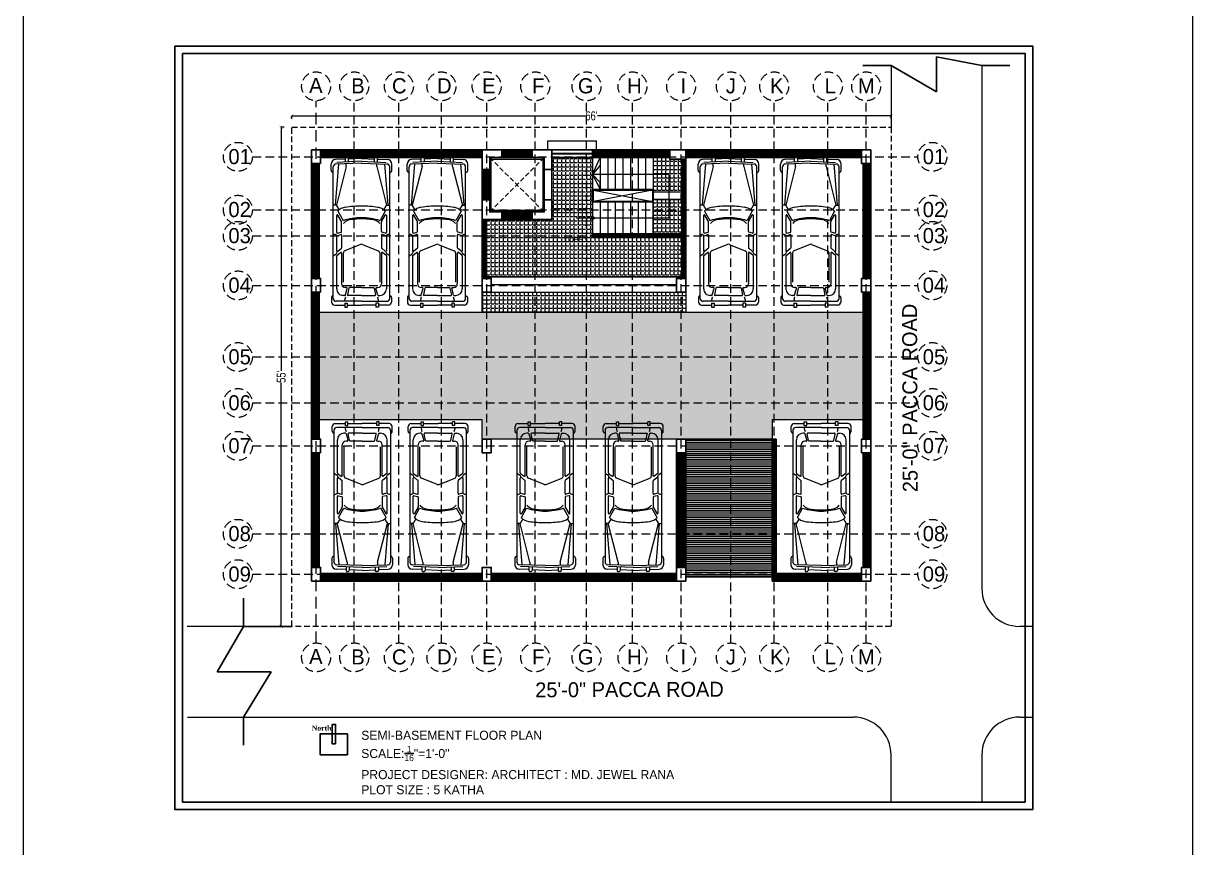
# Model space of a CAD drawing. Header units: inches. Extents: x 23587 to 406221, y -226199 to -75910.
# Drawn here: x 389776 to 391322, y -214498 to -213408 of the extents above; entities that cross this region are included whole.
import ezdxf

# ---------------------------------------------------------------- set-up
doc = ezdxf.new("R2010")
doc.units = ezdxf.units.IN
doc.header["$LTSCALE"] = 25.4
doc.header["$MEASUREMENT"] = 0
doc.header["$PDMODE"] = 34
doc.linetypes.add('DASHED', pattern=[0.75, 0.5, -0.25])
for name, color, linetype, lineweight in [('COLOUM', 1, 'Continuous', 40), ('Fresh air fan', 250, 'Continuous', 0), ('North Line', 7, 'Continuous', 0), ('RAIL', 22, 'Continuous', 13), ('sill', 252, 'Continuous', 13), ('stair', 139, 'Continuous', 18), ('T-TEXT', 5, 'Continuous', 13), ('Text.', 7, 'Continuous', 13), ('wall', 7, 'Continuous', 30)]:
    doc.layers.add(name, color=color, linetype=linetype, lineweight=lineweight)
doc.styles.add('2', font='ARIALN.TTF')
doc.styles.add('ATTR', font='romans.shx', dxfattribs={"width": 0.8, "height": 0.7})
doc.styles.add('MtXpl_Times_New_Roma', font='timesbd.ttf')
doc.styles.add('style3', font='TCCM____.TTF')
doc.styles.add('Swis 721 LrCn BT', font='swisscl.ttf')
doc.dimstyles.new('WORKING DIM_01', dxfattribs={"dimtxt": 7, "dimasz": 4, "dimexe": 0.03, "dimexo": 0.0125, "dimgap": 0.0125, "dimtad": 0, "dimdec": 0, "dimzin": 0, "dimdsep": 46, "dimlunit": 4, "dimtxsty": 'Swis 721 LrCn BT', "dimblk": 'ARCHTICK', "dimcen": 0.135, "dimdle": 0.03, "dimclrd": 256, "dimclre": 256, "dimclrt": 256, "dimadec": 0, "dimazin": 0, "dimtfac": 1, "dimtdec": 0, "dimtofl": 0, "dimtmove": 2, "dimatfit": 3, "dimldrblk": 'ARCHTICK', "dimfxl": 0, "dimtolj": 1, "dimtzin": 0, "dimlwd": -1, "dimlwe": -1, "dimarcsym": 0})
pattern_1 = [(0, (389365.9585, -209481.873), (0, 5.5), [4, -1.5]), (90, (389365.9585, -209481.873), (-5.5, 3e-16), [4, -1.5])]
pattern_2 = [(0, (384971.285, -207344.233), (0, 5.5), [4, -1.5]), (90, (384971.285, -207344.233), (-5.5, 3e-16), [4, -1.5])]
pattern_3 = [(45, (387455.4772, -204766.60535), (-0.530330086, 0.530330086), [])]

# ---------------------------------------------------------------- blocks, each defined once
blk = doc.blocks.new('_ArchTick')
at = {"color": 0, "linetype": 'ByBlock', "const_width": 0.15}
blk.add_lwpolyline([(-0.5, -0.5), (0.5, 0.5)], dxfattribs=at)
blk = doc.blocks.new('*D71')
at = {"layer": 'Defpoints', "color": 0, "lineweight": 13, "ltscale": 0.09, "transparency": 16777216}
for p in [(390923, -213530.5), (390131, -213545.5), (390923, -213545.5)]:
    blk.add_point(p, dxfattribs=at)
at = {"layer": 'Fresh air fan', "linetype": 'Continuous', "ltscale": 0.09, "transparency": 16777216}
for p, q in [((390130.9, -213530.5), (390519.1, -213530.5)), ((390131, -213534.5), (390131, -213530.4)), ((390923, -213530.5), (390534.8, -213530.5)), ((390923, -213534.5), (390923, -213530.4))]:
    blk.add_line(p, q, dxfattribs=at)
at = {"layer": 'Fresh air fan', "ltscale": 0.09, "transparency": 16777216, "xscale": 4, "yscale": 4, "zscale": 4, "rotation": 180}
blk.add_blockref('_ArchTick', (390131, -213530.5), dxfattribs=at)
at = {"layer": 'Fresh air fan', "ltscale": 0.09, "transparency": 16777216, "xscale": 4, "yscale": 4, "zscale": 4}
blk.add_blockref('_ArchTick', (390923, -213530.5), dxfattribs=at)
at = {"layer": 'Fresh air fan', "lineweight": 9, "ltscale": 0.09, "transparency": 16777216, "insert": (390527, -213530.5), "char_height": 12, "attachment_point": 5, "style": 'Swis 721 LrCn BT'}
blk.add_mtext("\\A1;66'", dxfattribs=at)
blk = doc.blocks.new('*D72')
at = {"layer": 'Defpoints', "color": 0, "lineweight": 13, "ltscale": 0.09, "transparency": 16777216}
for p in [(390131, -213545.5), (390116.9, -214205.5), (390131, -214205.5)]:
    blk.add_point(p, dxfattribs=at)
at = {"layer": 'Fresh air fan', "linetype": 'Continuous', "ltscale": 0.09, "transparency": 16777216}
for p, q in [((390120.9, -213545.5), (390116.8, -213545.5)), ((390116.9, -213545.5), (390116.9, -213867.7)), ((390116.9, -214205.6), (390116.9, -213883.4)), ((390120.9, -214205.5), (390116.8, -214205.5))]:
    blk.add_line(p, q, dxfattribs=at)
at = {"layer": 'Fresh air fan', "ltscale": 0.09, "transparency": 16777216, "xscale": 4, "yscale": 4, "zscale": 4}
for p, rotation in [((390116.9, -213545.5), 90), ((390116.9, -214205.5), 270)]:
    blk.add_blockref('_ArchTick', p, dxfattribs=dict(at, rotation=rotation))
at = {"layer": 'Fresh air fan', "lineweight": 9, "ltscale": 0.09, "transparency": 16777216, "insert": (390116.9, -213875.5), "char_height": 12, "attachment_point": 5, "rotation": 90, "style": 'Swis 721 LrCn BT'}
blk.add_mtext("\\A1;55'", dxfattribs=at)
blk = doc.blocks.new('ghdfghdfg')
at = {"color": 251, "linetype": 'Continuous', "lineweight": 5, "true_color": 0x636466}
for p, q in [((608.2, -8151.1), (608.2, -8164.4)), ((618.4, -8147), (612.3, -8147)), ((613.4, -8186.7), (613.4, -8153)), ((617, -8149.4), (791.3, -8149.4)), ((621.2, -8149.4), (620.3, -8148)), ((673.5, -8153.8), (629.7, -8153.8)), ((673.6, -8149.4), (675.8, -8152.7)), ((674.1, -8154.2), (677.9, -8158.9)), ((679.6, -8155.2), (683.4, -8160)), ((699.2, -8153.8), (680.3, -8153.8)), ((700.1, -8154.4), (701.7, -8159.2)), ((701.7, -8149.4), (701.8, -8150.7)), ((703.6, -8154.9), (704.8, -8159.7)), ((726.8, -8153.8), (704.5, -8153.8)), ((718.7, -8160.2), (727.2, -8155.5)), ((732.6, -8155.2), (720, -8162.2)), ((734.4, -8157.4), (740.5, -8153.5)), ((740.5, -8153.5), (740.5, -8149.4)), ((795, -8156.4), (740.5, -8152)), ((791.4, -8166.6), (740.5, -8153.5)), ((784.4, -8147.5), (782.9, -8149.4)), ((786.2, -8146.6), (794.8, -8146.6)), ((795.8, -8186.7), (794.9, -8152.9)), ((798.6, -8186.7), (797.1, -8154)), ((801.3, -8165.3), (800.7, -8152.3)), ((611, -8164.4), (605.8, -8164.4)), ((605.8, -8164.4), (605.8, -8167.6)), ((611, -8167.6), (605.8, -8167.6)), ((608.2, -8167.6), (608.2, -8186.7)), ((611, -8164.4), (611, -8167.6)), ((621.1, -8164.5), (621.1, -8162.5)), ((621.1, -8186.7), (621.1, -8168.9)), ((621.7, -8165.3), (630.4, -8167.7)), ((630.8, -8170.1), (622.1, -8168.1)), ((631.5, -8166.9), (631.5, -8165.1)), ((631.5, -8186.7), (631.5, -8170.9)), ((677.2, -8160.3), (636.3, -8160.3)), ((677.4, -8162.6), (638.8, -8162.6)), ((688.6, -8185.5), (680.3, -8164.6)), ((700.9, -8160.3), (684, -8160.3)), ((705.6, -8160.3), (718.3, -8160.3)), ((791.4, -8166.6), (795.2, -8166.6)), ((797.6, -8165.3), (802.6, -8165.3)), ((797.8, -8169.4), (802.6, -8169.4)), ((802.3, -8186.7), (801.5, -8169.4)), ((803.8, -8166.5), (803.8, -8168.2)), ((608.2, -8205.8), (608.2, -8186.7)), ((613.4, -8186.7), (613.4, -8220.4)), ((621.1, -8186.7), (621.1, -8204.5)), ((631.5, -8186.7), (631.5, -8202.5)), ((688.6, -8187.8), (680.3, -8208.8)), ((795.8, -8186.7), (794.9, -8220.5)), ((798.6, -8186.7), (797.1, -8219.4)), ((802.3, -8186.7), (801.5, -8203.9)), ((621.7, -8208.1), (630.4, -8205.7)), ((630.8, -8203.3), (622.1, -8205.3)), ((797.8, -8203.9), (802.6, -8203.9)), ((803.8, -8206.8), (803.8, -8205.1)), ((611, -8205.8), (605.8, -8205.8)), ((605.8, -8209), (605.8, -8205.8)), ((611, -8209), (605.8, -8209)), ((608.2, -8222.3), (608.2, -8209)), ((611, -8209), (611, -8205.8)), ((621.1, -8208.9), (621.1, -8210.9)), ((673.5, -8219.5), (629.7, -8219.5)), ((631.5, -8206.5), (631.5, -8208.2)), ((677.2, -8213), (636.3, -8213)), ((677.4, -8210.7), (638.8, -8210.7)), ((673.6, -8224), (675.8, -8220.7)), ((674.1, -8219.2), (677.9, -8214.4)), ((679.6, -8218.1), (683.4, -8213.4)), ((699.2, -8219.5), (680.3, -8219.5)), ((700.9, -8213), (684, -8213)), ((700.1, -8218.9), (701.7, -8214.2)), ((703.6, -8218.5), (704.8, -8213.7)), ((726.8, -8219.5), (704.5, -8219.5)), ((705.6, -8213), (718.3, -8213)), ((718.7, -8213.2), (727.2, -8217.9)), ((732.6, -8218.1), (720, -8211.2)), ((734.4, -8216), (740.5, -8219.8)), ((791.4, -8206.8), (740.5, -8219.8)), ((795, -8217), (740.5, -8221.4)), ((740.5, -8219.8), (740.5, -8224)), ((791.4, -8206.8), (795.2, -8206.8)), ((797.6, -8208), (802.6, -8208)), ((801.3, -8208), (800.7, -8221)), ((618.4, -8226.4), (612.3, -8226.4)), ((617, -8224), (791.3, -8224)), ((621.2, -8224), (620.3, -8225.3)), ((701.7, -8224), (701.8, -8222.7)), ((784.4, -8225.8), (782.9, -8224)), ((786.2, -8226.7), (794.8, -8226.7))]:
    blk.add_line(p, q, dxfattribs=at)
for centre, radius, start, end in [((612.3, -8151.1), 4.05, 90, 180), ((617, -8153), 3.59, 90, 180), ((618.4, -8149.4), 2.36, 34.3067, 90), ((629.7, -8162.5), 8.62, 90, 180), ((673.5, -8154.7), 0.862, 38.4536, 90), ((679.4, -8150.3), 4.33, 213.4842, 270.7915), ((677.2, -8159.5), 0.862, 270, 38.4536), ((680.3, -8154.7), 0.862, 90, 217.9382), ((699.2, -8154.7), 0.862, 19.3434, 90), ((698.2, -8150.8), 3.55, 295.9451, 2.1176), ((700.9, -8159.5), 0.862, 270, 19.3434), ((704.5, -8154.7), 0.862, 90, 193.5951), ((726.8, -8154.7), 0.862, 299.342, 90), ((720.6, -8167.5), 17.2, 8.5608, 45.7281), ((786.2, -8149), 2.33, 90, 141.846), ((791.3, -8153), 3.62, 1.4964, 90), ((794.8, -8152.6), 5.95, 2.6255, 90), ((613.4, -8178.9), 14.6, 68.1455, 90), ((621.9, -8164.5), 0.862, 180, 254.5114), ((621.9, -8168.9), 0.862, 76.9491, 180), ((630.6, -8166.9), 0.862, 254.5114, 360), ((630.6, -8170.9), 0.862, 360, 76.9491), ((636.3, -8165.1), 4.79, 90, 180), ((677.4, -8165.8), 3.15, 21.6451, 90), ((684, -8159.5), 0.862, 217.9382, 270), ((705.6, -8159.5), 0.862, 193.5951, 270), ((709.2, -8172), 11.6, 15.3068, 52.9583), ((718.3, -8159.5), 0.862, 270, 299.342), ((646, -8186.7), 77.9, 360, 18.3137), ((639.9, -8186.7), 82.5, 360, 12.4355), ((593.3, -8186.7), 145.9, 360, 8.5608), ((802.6, -8166.5), 1.21, 360, 90), ((802.6, -8168.2), 1.21, 270, 360), ((685.7, -8186.7), 3.15, 338.3549, 21.6451), ((646, -8186.7), 77.9, 341.6863, 360), ((639.9, -8186.7), 82.5, 347.5645, 360), ((593.3, -8186.7), 145.9, 351.4392, 360), ((621.9, -8204.5), 0.862, 180, 283.0509), ((630.6, -8206.5), 0.862, 360, 105.4886), ((630.6, -8202.5), 0.862, 283.0509, 360), ((709.2, -8201.4), 11.6, 307.0417, 344.6932), ((802.6, -8205.1), 1.21, 360, 90), ((613.4, -8194.5), 14.6, 270, 291.8545), ((617, -8220.4), 3.59, 180, 270), ((621.9, -8208.9), 0.862, 105.4886, 180), ((629.7, -8210.9), 8.62, 180, 270), ((636.3, -8208.2), 4.79, 180, 270), ((673.5, -8218.7), 0.862, 270, 321.5464), ((679.4, -8223.1), 4.33, 89.2085, 146.5158), ((677.2, -8213.9), 0.862, 321.5464, 90), ((677.4, -8207.6), 3.15, 270, 338.3549), ((680.3, -8218.7), 0.862, 142.0618, 270), ((684, -8213.9), 0.862, 90, 142.0618), ((699.2, -8218.7), 0.862, 270, 340.6566), ((698.2, -8222.5), 3.55, 357.8824, 64.0549), ((700.9, -8213.9), 0.862, 340.6566, 90), ((704.5, -8218.7), 0.862, 166.4049, 270), ((705.6, -8213.9), 0.862, 90, 166.4049), ((718.3, -8213.9), 0.862, 60.658, 90), ((726.8, -8218.7), 0.862, 270, 60.658), ((720.6, -8205.8), 17.2, 314.2719, 351.4392), ((791.3, -8220.4), 3.62, 270, 358.5036), ((794.8, -8220.8), 5.95, 270, 357.3745), ((802.6, -8206.8), 1.21, 270, 360), ((612.3, -8222.3), 4.05, 180, 270), ((618.4, -8224), 2.36, 270, 325.6933), ((786.2, -8224.4), 2.33, 218.154, 270)]:
    blk.add_arc(centre, radius, start, end, dxfattribs=at)
at = {"color": 251, "lineweight": 5, "true_color": 0x636466, "style": 'ATTR', "width": 0.8, "flags": 9}
blk.add_attdef('ESTCODE', (802.3, -8186.7), '', height=0.0415, dxfattribs=at)
blk = doc.blocks.new('SHDFGH')
at = {"layer": 'Fresh air fan', "color": 254, "linetype": 'DASHED', "lineweight": 9, "ltscale": 1.2}
blk.add_line((5191.7, -4745.6), (5191.7, -4028.6), dxfattribs=at)
at = {"layer": 'Fresh air fan', "color": 254, "linetype": 'DASHED', "lineweight": 9, "ltscale": 0.9}
for p, q in [((5242.2, -4745.6), (5242.2, -4028.6)), ((5301.2, -4745.6), (5301.2, -4028.6)), ((5357.4, -4745.6), (5357.4, -4028.6)), ((5417.2, -4745.6), (5417.2, -4028.6)), ((5481.4, -4745.6), (5481.4, -4028.6)), ((5549.2, -4745.6), (5549.2, -4028.6)), ((5609.9, -4745.6), (5609.9, -4028.6)), ((5674.2, -4745.6), (5674.2, -4028.6)), ((5739.9, -4745.6), (5739.9, -4028.6)), ((5797.2, -4745.6), (5797.2, -4028.6)), ((5868.2, -4745.6), (5868.2, -4028.6)), ((5918.7, -4745.6), (5918.7, -4028.6)), ((5107.6, -4102.7), (5987.1, -4102.7)), ((5107.6, -4172.7), (5987.1, -4172.7)), ((5107.6, -4207.2), (5987.1, -4207.2)), ((5107.6, -4272.7), (5987.1, -4272.7)), ((5107.6, -4367.4), (5987.1, -4367.4)), ((5107.6, -4428.2), (5987.1, -4428.2)), ((5107.6, -4485), (5987.1, -4485)), ((5107.6, -4601.2), (5987.1, -4601.2)), ((5107.6, -4654.7), (5987.1, -4654.7))]:
    blk.add_line(p, q, dxfattribs=at)
for centre in [(5191.7, -4009.5), (5242.2, -4009.5), (5301.2, -4009.5), (5357.4, -4009.5), (5417.2, -4009.5), (5481.4, -4009.5), (5549.2, -4009.5), (5609.9, -4009.5), (5674.2, -4009.5), (5739.9, -4009.5), (5797.2, -4009.5), (5868.2, -4009.5), (5918.7, -4009.5), (5088.4, -4102.7), (6006.2, -4102.7), (5088.4, -4172.7), (6006.2, -4172.7), (5088.4, -4207.2), (6006.2, -4207.2), (5088.4, -4272.7), (6006.2, -4272.7), (5088.4, -4367.4), (6006.2, -4367.4), (5088.4, -4428.2), (6006.2, -4428.2), (5088.4, -4485), (6006.2, -4485), (5088.4, -4601.2), (6006.2, -4601.2), (5088.4, -4654.7), (6006.2, -4654.7), (5191.7, -4764.6), (5242.2, -4764.6), (5301.2, -4764.6), (5357.4, -4764.6), (5417.2, -4764.6), (5481.4, -4764.6), (5549.2, -4764.6), (5609.9, -4764.6), (5674.2, -4764.6), (5739.9, -4764.6), (5797.2, -4764.6), (5868.2, -4764.6), (5918.7, -4764.6)]:
    blk.add_circle(centre, 19.1, dxfattribs=at)
at = {"layer": 'Fresh air fan', "color": 250, "lineweight": 25, "ltscale": 0.09, "char_height": 20, "attachment_point": 1, "style": '2'}
for s, width, insert in [('{\\fCentury Gothic|b0|i0|c0|p34;A}', 20, (5182.5, -3998.3)), ('{\\fCentury Gothic|b0|i0|c0|p34;B}', 20, (5238.1, -3998.8)), ('{\\fCentury Gothic|b0|i0|c0|p34;C}', 20, (5292, -3998.8)), ('{\\fCentury Gothic|b0|i0|c0|p34;D}', 20, (5351.5, -3998.8)), ('{\\fCentury Gothic|b0|i0|c0|p34;E}', 20, (5411.2, -3998.8)), ('{\\fCentury Gothic|b0|i0|c0|p34;F}', 20, (5477.3, -3998.8)), ('{\\fCentury Gothic|b0|i0|c0|p34;G}', 20, (5537.7, -3998.8)), ('{\\fCentury Gothic|b0|i0|c0|p34;H}', 20, (5602.8, -3998.8)), ('{\\fCentury Gothic|b0|i0|c0|p34;I}', 20, (5673.5, -3998.8)), ('{\\fCentury Gothic|b0|i0|c0|p34;J}', 20, (5733.2, -3998.8)), ('{\\fCentury Gothic|b0|i0|c0|p34;K}', 20, (5791.7, -3998.8)), ('{\\fCentury Gothic|b0|i0|c0|p34;L}', 20, (5863.8, -3998.8)), ('{\\fCentury Gothic|b0|i0|c0|p34;M}', 20, (5907.8, -3998.8)), ('{\\fCentury Gothic|b0|i0|c0|p34;01}', 20, (5075.8, -4092.4)), ('{\\fCentury Gothic|b0|i0|c0|p34;01}', 20, (5993.5, -4092.4)), ('{\\fCentury Gothic|b0|i0|c0|p34;02}', 25.183, (5993.5, -4162.4)), ('{\\fCentury Gothic|b0|i0|c0|p34;03}', 25.488, (5993.5, -4196.9)), ('{\\fCentury Gothic|b0|i0|c0|p34;04}', 20, (5993.5, -4262.4)), ('{\\fCentury Gothic|b0|i0|c0|p34;05}', 20, (5993.5, -4357.1)), ('{\\fCentury Gothic|b0|i0|c0|p34;06}', 20, (5993.5, -4417.9)), ('{\\fCentury Gothic|b0|i0|c0|p34;07}', 26.708, (5993.5, -4474.7)), ('{\\fCentury Gothic|b0|i0|c0|p34;08}', 20, (5993.5, -4590.9)), ('{\\fCentury Gothic|b0|i0|c0|p34;09}', 20, (5993.5, -4644.4)), ('{\\fCentury Gothic|b0|i0|c0|p34;A}', 20, (5182.5, -4753.4)), ('{\\fCentury Gothic|b0|i0|c0|p34;B}', 20, (5238.1, -4754)), ('{\\fCentury Gothic|b0|i0|c0|p34;C}', 20, (5292, -4754)), ('{\\fCentury Gothic|b0|i0|c0|p34;D}', 20, (5351.5, -4754)), ('{\\fCentury Gothic|b0|i0|c0|p34;E}', 20, (5411.2, -4754)), ('{\\fCentury Gothic|b0|i0|c0|p34;F}', 20, (5477.3, -4754)), ('{\\fCentury Gothic|b0|i0|c0|p34;G}', 20, (5537.7, -4754)), ('{\\fCentury Gothic|b0|i0|c0|p34;H}', 20, (5602.8, -4754)), ('{\\fCentury Gothic|b0|i0|c0|p34;I}', 20, (5673.5, -4754)), ('{\\fCentury Gothic|b0|i0|c0|p34;J}', 20, (5733.2, -4754)), ('{\\fCentury Gothic|b0|i0|c0|p34;K}', 20, (5791.7, -4754)), ('{\\fCentury Gothic|b0|i0|c0|p34;L}', 20, (5863.8, -4754)), ('{\\fCentury Gothic|b0|i0|c0|p34;M}', 20, (5907.8, -4754))]:
    blk.add_mtext_dynamic_manual_height_columns(s, width=width, gutter_width=0.5, heights=[0], dxfattribs=dict(at, insert=insert))
at = {"layer": 'Fresh air fan', "color": 254, "lineweight": 25, "ltscale": 0.09, "char_height": 20, "attachment_point": 1, "style": '2'}
for s, width, insert in [('{\\fCentury Gothic|b0|i0|c0|p34;02}', 25.183, (5075.8, -4162.4)), ('{\\fCentury Gothic|b0|i0|c0|p34;03}', 25.488, (5075.8, -4196.9)), ('{\\fCentury Gothic|b0|i0|c0|p34;04}', 20, (5075.8, -4262.4)), ('{\\fCentury Gothic|b0|i0|c0|p34;05}', 20, (5075.8, -4357.1)), ('{\\fCentury Gothic|b0|i0|c0|p34;06}', 20, (5075.8, -4417.9)), ('{\\fCentury Gothic|b0|i0|c0|p34;07}', 26.708, (5075.8, -4474.7)), ('{\\fCentury Gothic|b0|i0|c0|p34;08}', 20, (5075.8, -4590.9)), ('{\\fCentury Gothic|b0|i0|c0|p34;09}', 20, (5075.8, -4644.4))]:
    blk.add_mtext_dynamic_manual_height_columns(s, width=width, gutter_width=0.5, heights=[0], dxfattribs=dict(at, insert=insert))

msp = doc.modelspace()

# ---------------------------------------------------------------- hatches: boundary and pattern name
at = {"layer": 'Fresh air fan', "lineweight": 5, "ltscale": 0.09}
h = msp.add_hatch(dxfattribs=at)
h.set_pattern_fill('ANSI31', color=254, scale=6)
h.set_pattern_definition(pattern_3)
h.paths.add_polyline_path([(390169, -213575.5), (390382.5, -213575.5), (390382.5, -213585.5), (390169, -213585.5)])
h = msp.add_hatch(dxfattribs=at)
h.set_pattern_fill('ANSI31', color=254, scale=6)
h.set_pattern_definition([(45, (384967.2853, -209481.87304), (-0.530330086, 0.530330086), [])])
h.paths.add_polyline_path([(390630.5, -213575.5), (390528.5, -213575.5), (390528.5, -213585.5), (390630.5, -213585.5)])
h.paths.add_polyline_path([(390651.5, -213587.5), (390646.5, -213587.5), (390646.5, -213686.5), (390528.5, -213686.5), (390528.5, -213691.5), (390646.5, -213691.5), (390646.5, -213745.5), (390651.5, -213745.5), (390651.5, -213691.5)])
h.paths.add_polyline_path([(390392.5, -213601.5), (390382.5, -213601.5), (390382.5, -213641.5), (390392.5, -213641.5)])
h.paths.add_polyline_path([(390448.5, -213657.5), (390408.5, -213657.5), (390408.5, -213667.5), (390448.5, -213667.5)])
h.paths.add_polyline_path([(390448.5, -213575.5), (390408.5, -213575.5), (390408.5, -213585.5), (390448.5, -213585.5)])
h = msp.add_hatch(dxfattribs=at)
h.set_pattern_fill('ANSI31', color=254, scale=6)
h.set_pattern_definition(pattern_3)
h.paths.add_polyline_path([(390651.5, -213575.5), (390884, -213575.5), (390884, -213585.5), (390651.5, -213585.5)])
h = msp.add_hatch(dxfattribs=at)
h.set_pattern_fill('ANSI31', color=254, scale=6)
h.set_pattern_definition(pattern_3)
h.paths.add_polyline_path([(390157, -213745.5), (390167, -213745.5), (390167, -213593.5), (390157, -213593.5)])
h = msp.add_hatch(dxfattribs=at)
h.set_pattern_fill('ANGLE', color=254, scale=20)
h.set_pattern_definition(pattern_2)
h.paths.add_polyline_path([(390387.5, -213667.5), (390474.5, -213667.5), (390474.5, -213585.5), (390528.5, -213585.5), (390528.5, -213691.5), (390646.5, -213691.5), (390646.5, -213745.5), (390645.5, -213745.5), (390645.5, -213743.5), (390387.5, -213743.5)])
h = msp.add_hatch(dxfattribs=at)
h.set_pattern_fill('ANGLE', color=253, scale=20)
h.set_pattern_definition(pattern_1)
h.paths.add_polyline_path([(390645.5, -213587.5), (390630.5, -213587.5), (390630.5, -213585.5), (390608.5, -213585.5), (390608.5, -213608), (390629.5, -213608), (390629.5, -213631), (390645.5, -213631)])
h.paths.add_polyline_path([(390629.5, -213608), (390608.5, -213608), (390608.5, -213631), (390629.5, -213631)], flags=17)
h = msp.add_hatch(dxfattribs=at)
h.set_pattern_fill('ANSI31', color=254, scale=6)
h.set_pattern_definition(pattern_3)
h.paths.add_polyline_path([(390886, -213745.5), (390896, -213745.5), (390896, -213593.5), (390886, -213593.5)])
h = msp.add_hatch(dxfattribs=at)
h.set_pattern_fill('ANGLE', color=253, scale=20)
h.set_pattern_definition(pattern_1)
h.paths.add_polyline_path([(390608.5, -213641), (390646.5, -213641), (390646.5, -213686.5), (390608.5, -213686.5)])
h = msp.add_hatch(dxfattribs=at)
h.set_pattern_fill('ANSI31', color=254, scale=6)
h.set_pattern_definition(pattern_3)
h.paths.add_polyline_path([(390382.5, -213667.5), (390387.5, -213667.5), (390387.5, -213745.5), (390382.5, -213745.5)])
h = msp.add_hatch(dxfattribs=at)
h.set_pattern_fill('ANSI31', color=254, scale=6)
h.set_pattern_definition(pattern_3)
h.paths.add_polyline_path([(390167, -213957.9), (390157, -213957.9), (390157, -213763.5), (390167, -213763.5)])
at = {"layer": 'Fresh air fan', "lineweight": 9, "ltscale": 0.09}
h = msp.add_hatch(dxfattribs=at)
h.set_pattern_fill('ANGLE', color=254, scale=20)
h.set_pattern_definition([(0, (384971.285, -208411.0757), (0, 5.5), [4, -1.5]), (90, (384971.285, -208411.0757), (-5.5, 3e-16), [4, -1.5])])
h.paths.add_polyline_path([(390382.5, -213763.5), (390651.5, -213763.5), (390651.5, -213790), (390382.5, -213790)])
at = {"layer": 'Fresh air fan', "lineweight": 5, "ltscale": 0.09}
h = msp.add_hatch(dxfattribs=at)
h.set_pattern_fill('ANSI31', color=254, scale=6)
h.set_pattern_definition(pattern_3)
h.paths.add_polyline_path([(390886, -213957.9), (390896, -213957.9), (390896, -213763.5), (390886, -213763.5)])
h = msp.add_hatch(dxfattribs=at)
h.set_pattern_fill('ANGLE', color=254, scale=20)
h.set_pattern_definition(pattern_2)
h.paths.add_polyline_path([(390167, -213790), (390886, -213790), (390886, -213846.5), (390886, -213846.5), (390886, -213869.5), (390886, -213869.5), (390886, -213932.5), (390766, -213932.5), (390766, -213957.9), (390382.5, -213957.9), (390382.5, -213932.5), (390167, -213932.5)])
at = {"layer": 'Fresh air fan', "lineweight": 13, "ltscale": 0.09, "true_color": 0x636466}
h = msp.add_hatch(dxfattribs=at)
h.set_pattern_fill('ANSI31', color=251, scale=20, angle=135)
h.set_pattern_definition([(180, (384971.2853, -207344.2327), (-4e-16, -2.5), [])])
h.paths.add_polyline_path([(390651.5, -213957.9), (390766, -213957.9), (390766, -214140.5), (390651.5, -214140.5)])
at = {"layer": 'Fresh air fan', "lineweight": 5, "ltscale": 0.09}
h = msp.add_hatch(dxfattribs=at)
h.set_pattern_fill('ANSI31', color=254, scale=6)
h.set_pattern_definition(pattern_3)
h.paths.add_polyline_path([(390766, -213957.9), (390771, -213957.9), (390771, -214135.5), (390884, -214135.5), (390884, -214145.5), (390766, -214145.5)])
h = msp.add_hatch(dxfattribs=at)
h.set_pattern_fill('ANSI31', color=254, scale=6)
h.set_pattern_definition(pattern_3)
h.paths.add_polyline_path([(390167, -214127.5), (390157, -214127.5), (390157, -213975.9), (390167, -213975.9)])
h = msp.add_hatch(dxfattribs=at)
h.set_pattern_fill('ANSI31', color=254, scale=6)
h.set_pattern_definition(pattern_3)
h.paths.add_polyline_path([(390639.5, -213975.9), (390651.5, -213975.9), (390651.5, -214127.5), (390639.5, -214127.5)])
h = msp.add_hatch(dxfattribs=at)
h.set_pattern_fill('ANSI31', color=254, scale=6)
h.set_pattern_definition(pattern_3)
h.paths.add_polyline_path([(390886, -214127.5), (390896, -214127.5), (390896, -213975.9), (390886, -213975.9)])
h = msp.add_hatch(dxfattribs=at)
h.set_pattern_fill('ANSI31', color=254, scale=6)
h.set_pattern_definition(pattern_3)
h.paths.add_polyline_path([(390169, -214135.5), (390382.5, -214135.5), (390382.5, -214145.5), (390169, -214145.5)])
h = msp.add_hatch(dxfattribs=at)
h.set_pattern_fill('ANSI31', color=254, scale=6)
h.set_pattern_definition(pattern_3)
h.paths.add_polyline_path([(390394.5, -214135.5), (390639.5, -214135.5), (390639.5, -214145.5), (390394.5, -214145.5)])

# ---------------------------------------------------------------- linework, layer by layer
at = {"layer": 'COLOUM', "lineweight": 30}
for points in [[(390169, -213593.5), (390157, -213593.5), (390157, -213575.5), (390169, -213575.5)], [(390630.5, -213587.5), (390630.5, -213575.5), (390651.5, -213575.5), (390651.5, -213587.5)], [(390896, -213593.5), (390884, -213593.5), (390884, -213575.5), (390896, -213575.5)], [(390169, -213763.5), (390157, -213763.5), (390157, -213745.5), (390169, -213745.5)], [(390394.5, -213763.5), (390382.5, -213763.5), (390382.5, -213745.5), (390394.5, -213745.5)], [(390651.5, -213763.5), (390639.5, -213763.5), (390639.5, -213745.5), (390651.5, -213745.5)], [(390896, -213763.5), (390884, -213763.5), (390884, -213745.5), (390896, -213745.5)], [(390169, -213975.9), (390157, -213975.9), (390157, -213957.9), (390169, -213957.9)], [(390394.5, -213975.9), (390382.5, -213975.9), (390382.5, -213957.9), (390394.5, -213957.9)], [(390651.5, -213975.9), (390639.5, -213975.9), (390639.5, -213957.9), (390651.5, -213957.9)], [(390896, -213975.9), (390884, -213975.9), (390884, -213957.9), (390896, -213957.9)], [(390169, -214145.5), (390157, -214145.5), (390157, -214127.5), (390169, -214127.5)], [(390394.5, -214145.5), (390382.5, -214145.5), (390382.5, -214127.5), (390394.5, -214127.5)], [(390651.5, -214145.5), (390639.5, -214145.5), (390639.5, -214127.5), (390651.5, -214127.5)], [(390896, -214145.5), (390884, -214145.5), (390884, -214127.5), (390896, -214127.5)]]:
    msp.add_lwpolyline(points, close=True, dxfattribs=at)
for points in [[(390382.5, -213575.5), (390408.5, -213575.5), (390408.5, -213585.5), (390392.5, -213585.5), (390392.5, -213601.5), (390382.5, -213601.5), (390382.5, -213575.5)], [(390474.5, -213575.5), (390448.5, -213575.5), (390448.5, -213585.5), (390464.5, -213585.5), (390464.5, -213601.5), (390474.5, -213601.5), (390474.5, -213575.5)], [(390382.5, -213667.5), (390408.5, -213667.5), (390408.5, -213657.5), (390392.5, -213657.5), (390392.5, -213641.5), (390382.5, -213641.5), (390382.5, -213667.5)], [(390474.5, -213667.5), (390448.5, -213667.5), (390448.5, -213657.5), (390464.5, -213657.5), (390464.5, -213641.5), (390474.5, -213641.5), (390474.5, -213667.5)]]:
    msp.add_lwpolyline(points, dxfattribs=at)
at = {"layer": 'Fresh air fan', "color": 8, "lineweight": 25, "ltscale": 0.09}
for p, q in [((390983, -213452.5), (390983, -213498.5)), ((390983, -213452.5), (391043, -213464)), ((390923, -213464), (390885.8, -213464)), ((390983, -213498.5), (390923, -213464)), ((391043, -213464), (391080.1, -213464)), ((390066.9, -214205.5), (390066.9, -214168.4)), ((390032.3, -214265.5), (390066.9, -214205.5)), ((390103.8, -214265.5), (390032.3, -214265.5)), ((390103.8, -214265.5), (390066.9, -214325.5)), ((390066.9, -214325.5), (390066.9, -214362.7))]:
    msp.add_line(p, q, dxfattribs=at)
at = {"layer": 'Fresh air fan', "color": 140, "linetype": 'DASHED', "lineweight": 5, "ltscale": 0.6}
for p, q in [((390131, -213545.5), (390923, -213545.5)), ((390131, -214205.5), (390131, -213545.5)), ((390923, -213545.5), (390923, -214205.5)), ((390440.5, -214205.5), (390131, -214205.5)), ((390923, -214205.5), (390440.5, -214205.5))]:
    msp.add_line(p, q, dxfattribs=at)
at = {"layer": 'Fresh air fan', "color": 6, "lineweight": 13, "ltscale": 0.09}
for p, q in [((390469.5, -213575.5), (390469.5, -213563.5)), ((390469.5, -213563.5), (390533.5, -213563.5)), ((390533.5, -213575.5), (390533.5, -213563.5))]:
    msp.add_line(p, q, dxfattribs=at)
at = {"layer": 'Fresh air fan', "color": 250, "lineweight": 13, "ltscale": 0.09}
for p, q in [((390349.5, -213580.5), (390349.5, -213575.5)), ((390387.5, -213743.5), (390645.5, -213743.5)), ((390896, -213745.5), (390891, -213745.5)), ((390394.5, -213753.5), (390639.5, -213753.5)), ((390394.5, -213763.5), (390639.5, -213763.5)), ((390891, -213957.9), (390896, -213957.9))]:
    msp.add_line(p, q, dxfattribs=at)
at = {"layer": 'Fresh air fan', "color": 5, "lineweight": 9, "ltscale": 0.09}
for p, q in [((390528.5, -213580), (390474.5, -213580)), ((390528.5, -213580.5), (390474.5, -213580.5)), ((390528.5, -213581), (390474.5, -213581))]:
    msp.add_line(p, q, dxfattribs=at)
at = {"layer": 'Fresh air fan', "color": 250, "lineweight": 9, "ltscale": 0.09}
msp.add_line((390131, -214205.5), (389992.6, -214205.5), dxfattribs=at)
at = {"layer": 'Fresh air fan', "color": 250, "lineweight": 13, "ltscale": 0.09}
for points in [[(389776.2, -211262.5), (391321.5, -211262.5), (391321.5, -215588.7), (389776.2, -215588.7)], [(390382.5, -213667.5), (390387.5, -213667.5), (390387.5, -213745.5), (390382.5, -213745.5)], [(390382.5, -213763.5), (390651.5, -213763.5), (390651.5, -213790), (390382.5, -213790)], [(390651.5, -213957.9), (390766, -213957.9), (390766, -214140.5), (390651.5, -214140.5)], [(390639.5, -213975.9), (390651.5, -213975.9), (390651.5, -214127.5), (390639.5, -214127.5)], [(390169, -214135.5), (390382.5, -214135.5), (390382.5, -214145.5), (390169, -214145.5)], [(390394.5, -214135.5), (390639.5, -214135.5), (390639.5, -214145.5), (390394.5, -214145.5)]]:
    msp.add_lwpolyline(points, close=True, dxfattribs=at)
at = {"layer": 'Fresh air fan', "color": 250, "lineweight": 25, "ltscale": 0.09}
for points in [[(389976.5, -213438.2), (391110.2, -213438.2), (391110.2, -214447.8), (389976.5, -214447.8)], [(389986.5, -213448.2), (391100.2, -213448.2), (391100.2, -214437.8), (389986.5, -214437.8)], [(390474.5, -213575.5), (390528.5, -213575.5), (390528.5, -213585.5), (390474.5, -213585.5)], [(390608.5, -213641), (390646.5, -213641), (390646.5, -213686.5), (390608.5, -213686.5)], [(390188.7, -214360.8), (390184.3, -214360.8), (390184.3, -214335.2), (390188.7, -214335.2)], [(390204.5, -214347.4), (390168.5, -214347.4), (390168.5, -214375.2), (390204.5, -214375.2)]]:
    msp.add_lwpolyline(points, close=True, dxfattribs=at)
at = {"layer": 'Fresh air fan', "color": 250, "lineweight": 13, "ltscale": 0.09}
for points in [[(390387.5, -213667.5), (390474.5, -213667.5), (390474.5, -213585.5), (390528.5, -213585.5), (390528.5, -213691.5), (390646.5, -213691.5), (390646.5, -213745.5), (390645.5, -213745.5), (390645.5, -213743.5), (390387.5, -213743.5), (390387.5, -213667.5)], [(390167, -213790), (390886, -213790), (390886, -213846.5), (390886, -213846.5), (390886, -213869.5), (390886, -213869.5), (390886, -213932.5), (390766, -213932.5), (390766, -213957.9), (390382.5, -213957.9), (390382.5, -213932.5), (390167, -213932.5), (390167, -213790)], [(390766, -213957.9), (390771, -213957.9), (390771, -214135.5), (390884, -214135.5), (390884, -214145.5), (390766, -214145.5), (390766, -213957.9), (390771, -213957.9)]]:
    msp.add_lwpolyline(points, dxfattribs=at)
at = {"layer": 'Fresh air fan', "color": 250, "lineweight": 9, "ltscale": 0.09}
msp.add_lwpolyline([(390608.5, -213585.5), (390608.5, -213631), (390646.5, -213631), (390646.5, -213587.5), (390630.5, -213587.5), (390630.5, -213585.5), (390608.5, -213585.5)], dxfattribs=at)
at = {"layer": 'RAIL', "lineweight": 9}
for points in [[(390608.5, -213644.5), (390528.5, -213644.5), (390528.5, -213627.5), (390608.5, -213627.5)], [(390607.5, -213643.5), (390529.5, -213643.5), (390529.5, -213628.5), (390607.5, -213628.5)]]:
    msp.add_lwpolyline(points, close=True, dxfattribs=at)
at = {"layer": 'sill', "linetype": 'DASHED', "ltscale": 0.5}
for p, q in [((390392.5, -213585.5), (390464.5, -213657.5)), ((390464.5, -213585.5), (390392.5, -213657.5))]:
    msp.add_line(p, q, dxfattribs=at)
at = {"layer": 'sill', "ltscale": 3}
for p, q in [((390464.5, -213601.5), (390464.5, -213641.5)), ((390474.5, -213641.5), (390474.5, -213601.5))]:
    msp.add_line(p, q, dxfattribs=at)
at = {"layer": 'sill', "lineweight": 9, "ltscale": 3}
for p, q in [((390529.5, -213628.5), (390607.5, -213643.5)), ((390607.5, -213628.5), (390529.5, -213643.5))]:
    msp.add_line(p, q, dxfattribs=at)
at = {"layer": 'sill', "ltscale": 3}
msp.add_lwpolyline([(390394.5, -213587.5), (390462.5, -213587.5), (390462.5, -213655.5), (390394.5, -213655.5)], close=True, dxfattribs=at)
at = {"layer": 'stair', "color": 175, "true_color": 0x4554a5}
for p, q in [((390528.5, -213585.5), (390528.5, -213627.5)), ((390608.5, -213585.5), (390608.5, -213627.5)), ((390608.5, -213631), (390646.5, -213631)), ((390608.5, -213641), (390646.5, -213641)), ((390528.5, -213644.5), (390528.5, -213686.5)), ((390608.5, -213644.5), (390608.5, -213686.5))]:
    msp.add_line(p, q, dxfattribs=at)
at = {"layer": 'stair', "color": 175, "lineweight": 9, "true_color": 0x4554a5}
for p, q in [((390538.5, -213585.5), (390538.5, -213627.5)), ((390548.5, -213585.5), (390548.5, -213627.5)), ((390558.5, -213585.5), (390558.5, -213627.5)), ((390568.5, -213585.5), (390568.5, -213627.5)), ((390578.5, -213585.5), (390578.5, -213627.5)), ((390588.5, -213585.5), (390588.5, -213627.5)), ((390598.5, -213585.5), (390598.5, -213627.5)), ((390538.5, -213644.5), (390538.5, -213686.5)), ((390548.5, -213644.5), (390548.5, -213686.5)), ((390558.5, -213644.5), (390558.5, -213686.5)), ((390568.5, -213644.5), (390568.5, -213686.5)), ((390578.5, -213644.5), (390578.5, -213686.5)), ((390588.5, -213644.5), (390588.5, -213686.5)), ((390598.5, -213644.5), (390598.5, -213686.5))]:
    msp.add_line(p, q, dxfattribs=at)
at = {"layer": 'T-TEXT', "lineweight": 9, "ltscale": 3}
for points in [[(390528.5, -213608), (390538.5, -213585.5), (390538.5, -213595.5), (390528.5, -213608)], [(390507.4, -213665.5), (390629.5, -213665.5), (390629.5, -213608), (390528.5, -213608)], [(390528.5, -213608), (390538.5, -213627.5), (390538.5, -213618.6), (390528.5, -213608)]]:
    msp.add_lwpolyline(points, dxfattribs=at)
at = {"layer": 'T-TEXT', "ltscale": 3}
msp.add_circle((390528.5, -213665.5), 2, dxfattribs=at)
at = {"layer": 'wall', "linetype": 'Continuous', "lineweight": 0}
for p, q in [((390923, -213464), (390923, -213545.5)), ((391043, -213464), (391043, -214155.5)), ((390601.5, -213691.5), (390601.5, -213691.5)), ((390606.5, -213691.5), (390606.5, -213691.5)), ((390066.9, -214205.5), (390131, -214205.5)), ((391110.2, -214205.5), (391093, -214205.5)), ((389993.1, -214325.5), (390873, -214325.5)), ((391093, -214325.5), (391110.2, -214325.5)), ((390923, -214437.8), (390923, -214375.5)), ((391043, -214375.5), (391043, -214437.8))]:
    msp.add_line(p, q, dxfattribs=at)
at = {"layer": 'wall', "lineweight": 30}
for p, q in [((390630.5, -213575.5), (390528.5, -213575.5)), ((390528.5, -213585.5), (390528.5, -213575.5)), ((390651.5, -213575.5), (390651.5, -213691.5)), ((390630.5, -213585.5), (390528.5, -213585.5)), ((390646.5, -213686.5), (390646.5, -213587.5)), ((390382.5, -213745.5), (390382.5, -213667.5)), ((390387.5, -213745.5), (390387.5, -213667.5)), ((390646.5, -213686.5), (390528.5, -213686.5)), ((390528.5, -213686.5), (390528.5, -213691.5)), ((390646.5, -213691.5), (390528.5, -213691.5)), ((390646.5, -213745.5), (390646.5, -213691.5)), ((390651.5, -213745.5), (390651.5, -213691.5)), ((390766, -214145.5), (390766, -213957.9)), ((390766, -213957.9), (390771, -213957.9)), ((390771, -214135.5), (390771, -213957.9)), ((390639.5, -214127.5), (390639.5, -213975.9)), ((390651.5, -214127.5), (390651.5, -213975.9)), ((390169, -214135.5), (390382.5, -214135.5)), ((390639.5, -214135.5), (390394.5, -214135.5)), ((390771, -214135.5), (390884, -214135.5)), ((390169, -214145.5), (390382.5, -214145.5)), ((390639.5, -214145.5), (390394.5, -214145.5)), ((390766, -214145.5), (390884, -214145.5))]:
    msp.add_line(p, q, dxfattribs=at)
for points in [[(390169, -213575.5), (390382.5, -213575.5), (390382.5, -213585.5), (390169, -213585.5)], [(390408.5, -213575.5), (390448.5, -213575.5), (390448.5, -213585.5), (390408.5, -213585.5)], [(390651.5, -213575.5), (390884, -213575.5), (390884, -213585.5), (390651.5, -213585.5)], [(390157, -213745.5), (390167, -213745.5), (390167, -213593.5), (390157, -213593.5)], [(390886, -213745.5), (390896, -213745.5), (390896, -213593.5), (390886, -213593.5)], [(390382.5, -213601.5), (390392.5, -213601.5), (390392.5, -213641.5), (390382.5, -213641.5)], [(390408.5, -213657.5), (390448.5, -213657.5), (390448.5, -213667.5), (390408.5, -213667.5)], [(390167, -213957.9), (390157, -213957.9), (390157, -213763.5), (390167, -213763.5)], [(390886, -213957.9), (390896, -213957.9), (390896, -213763.5), (390886, -213763.5)], [(390167, -214127.5), (390157, -214127.5), (390157, -213975.9), (390167, -213975.9)], [(390886, -214127.5), (390896, -214127.5), (390896, -213975.9), (390886, -213975.9)]]:
    msp.add_lwpolyline(points, close=True, dxfattribs=at)
at = {"layer": 'wall', "linetype": 'Continuous', "lineweight": 0}
for centre, start, end in [((391093, -214155.5), 180, 270), ((390873, -214375.5), 0, 90), ((391093, -214375.5), 90, 180)]:
    msp.add_arc(centre, 50, start, end, dxfattribs=at)

# ---------------------------------------------------------------- block references
at = {"layer": 'Fresh air fan', "color": 250, "lineweight": 13}
msp.add_blockref('SHDFGH', (384971.3, -209481.9), dxfattribs=at)
at = {"layer": 'Fresh air fan', "color": 250, "lineweight": 9}
for p, rotation in [((382036.4, -214389), 89.99999999999999), ((382136.7, -214389), 89.99999999999999), ((382521.4, -214389), 89.99999999999999), ((382630.2, -214389), 89.99999999999999), ((398410.7, -213329.1), 270), ((398511, -213329.1), 270), ((398652.4, -213329.1), 270), ((398768.9, -213329.1), 270), ((399017.3, -213329.1), 270)]:
    msp.add_blockref('ghdfghdfg', p, dxfattribs=dict(at, rotation=rotation))

# ---------------------------------------------------------------- texts
at = {"layer": 'Fresh air fan', "color": 250, "lineweight": 25, "ltscale": 0.09, "attachment_point": 1, "style": '2'}
for s, width, heights, insert, char_height in [('{\\fCentury Gothic|b0|i0|c0|p34;LOBBY}', 60.165, [7.35], (390490.7, -213690.4), 7), ('\\A1;{\\fCentury Gothic|b0|i0|c0|p34;SEMI-BASEMENT FLOOR PLAN\\PSCALE:\\H0.7x;\\S1/16;\\H1.4286x;"=1\'-0"}', 235.595, [0], (390222.7, -214343.5), 12), ('\\A1;{\\fCentury Gothic|b0|i0|c0|p34;PROJECT DESIGNER: ARCHITECT : MD. JEWEL RANA\\PPLOT SIZE : 5 KATHA}', 411.321, [0], (390222.7, -214395.5), 12)]:
    msp.add_mtext_dynamic_manual_height_columns(s, width=width, gutter_width=0.5, heights=heights, dxfattribs=dict(at, insert=insert, char_height=char_height))
at = {"layer": 'North Line', "linetype": 'Continuous', "lineweight": 0, "style": 'MtXpl_Times_New_Roma', "oblique": 0}
msp.add_text('North', height=6.63, rotation=0.7253, dxfattribs=at).set_placement((390157.4, -214343.4))
at = {"layer": 'Text.', "color": 254, "char_height": 19.744, "width": 1405.404, "attachment_point": 1, "style": 'style3'}
for insert, rotation in [((390938.4, -214028.1), 90.2022), ((390452.6, -214279.6), 0.2022)]:
    msp.add_mtext('{\\C7;25\'-0" PACCA ROAD}', dxfattribs=dict(at, insert=insert, rotation=rotation))

# ---------------------------------------------------------------- dimensions: what is measured, and where the dimension line sits
at = {"layer": 'Fresh air fan', "color": 250, "lineweight": 9, "ltscale": 0.09}
dim = msp.add_linear_dim(base=(390923, -213530.5), p1=(390131, -213545.5), p2=(390923, -213545.5), dimstyle='WORKING DIM_01', override={"dimtxt": 12, "dimfxl": 4, "dimfxlon": 1}, dxfattribs=at)
dim.commit()
dim.dimension.update_dxf_attribs({"geometry": '*D71', "text_midpoint": (390527, -213530.5)})
dim = msp.add_linear_dim(base=(390116.9, -214205.5), p1=(390131, -213545.5), p2=(390131, -214205.5), angle=90, dimstyle='WORKING DIM_01', override={"dimtxt": 12, "dimfxl": 4, "dimfxlon": 1}, dxfattribs=at)
dim.commit()
dim.dimension.update_dxf_attribs({"geometry": '*D72', "text_midpoint": (390116.9, -213875.5)})

doc.saveas('drawing.dxf')
